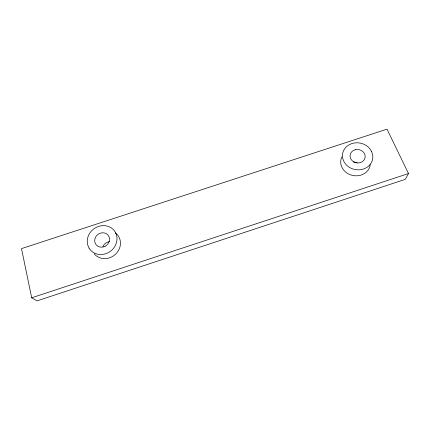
<?xml version="1.0" encoding="UTF-8"?>
<svg xmlns="http://www.w3.org/2000/svg" width="430" height="430" viewBox="0 0 430 430"><rect width="100%" height="100%" fill="white"/><g stroke="black" fill="none" stroke-linecap="round" stroke-linejoin="round"><path stroke-width="0.64" d="M408.5 173.553L405.264 179.358L37.12 300.844L31.691 297.796L21.5 248.615L387.011 129.156L408.5 173.553L31.691 297.796M115.401 232.942A15.012 13.679 -36.5 0 1 115.799 253.979A15.012 13.679 -36.5 0 1 94.159 253.786M370.268 164.798A14.899 13.217 10.5 0 1 351.659 175.214A14.899 13.217 10.5 0 1 341.882 156.837M353.53 161.97A7.251 6.455 10.8 0 1 357.126 162.981M102.91 246.702A7.305 6.676 -36.9 0 1 106.597 242.552L108.36 241.88A7.305 6.676 -36.9 0 1 109.585 241.681M105.167 246.239L103.307 246.949A7.654 6.95 -36.1 0 1 95.336 243.509L94.783 241.762A7.654 6.95 -36.1 0 1 99.061 233.716L100.905 233.017A7.654 6.95 -36.1 0 1 108.849 236.398L109.419 238.134A7.654 6.95 -36.1 0 1 105.167 246.239M355.669 149.645L353.847 150.242A7.589 6.708 10.2 0 0 350.289 157.643L351.036 159.299A7.589 6.708 10.2 0 0 359.55 162.809L361.383 162.207A7.589 6.708 10.2 0 0 364.914 154.752L364.156 153.101A7.589 6.708 10.2 0 0 355.669 149.645M371.644 151.591L369.644 148.479A15.249 13.475 10.2 0 0 344.774 148.624A15.249 13.475 10.2 0 0 354.444 169.409A15.249 13.475 10.2 0 0 372.697 155.036L371.644 151.591M89.015 248.088L87.629 244.697L87.231 240.993A15.373 13.954 -36.1 0 1 107.613 226.201A15.373 13.954 -36.1 0 1 113.257 248.653A15.373 13.954 -36.1 0 1 89.015 248.088"/></g></svg>
